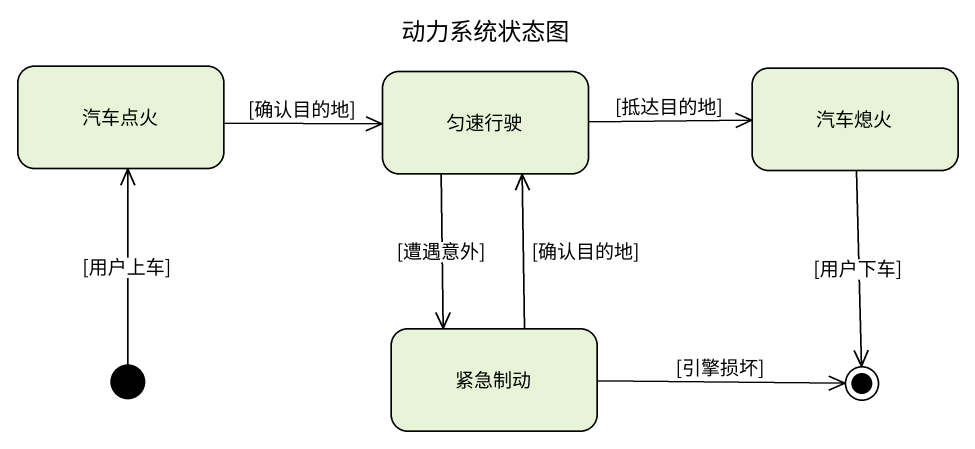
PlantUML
@startuml
title 动力系统状态图
hide empty description
state 汽车点火
state 匀速行驶
state 汽车熄火
state 紧急制动
[*] -up-> 汽车点火 : [用户上车]
汽车点火 -right-> 匀速行驶 : [确认目的地]
匀速行驶 -right-> 汽车熄火 : [抵达目的地]
匀速行驶 --> 紧急制动 : [遭遇意外]
紧急制动 -up-> 匀速行驶 : [确认目的地]
汽车熄火 --> [*] : [用户下车]
紧急制动 -right-> [*] : [引擎损坏]
@enduml
